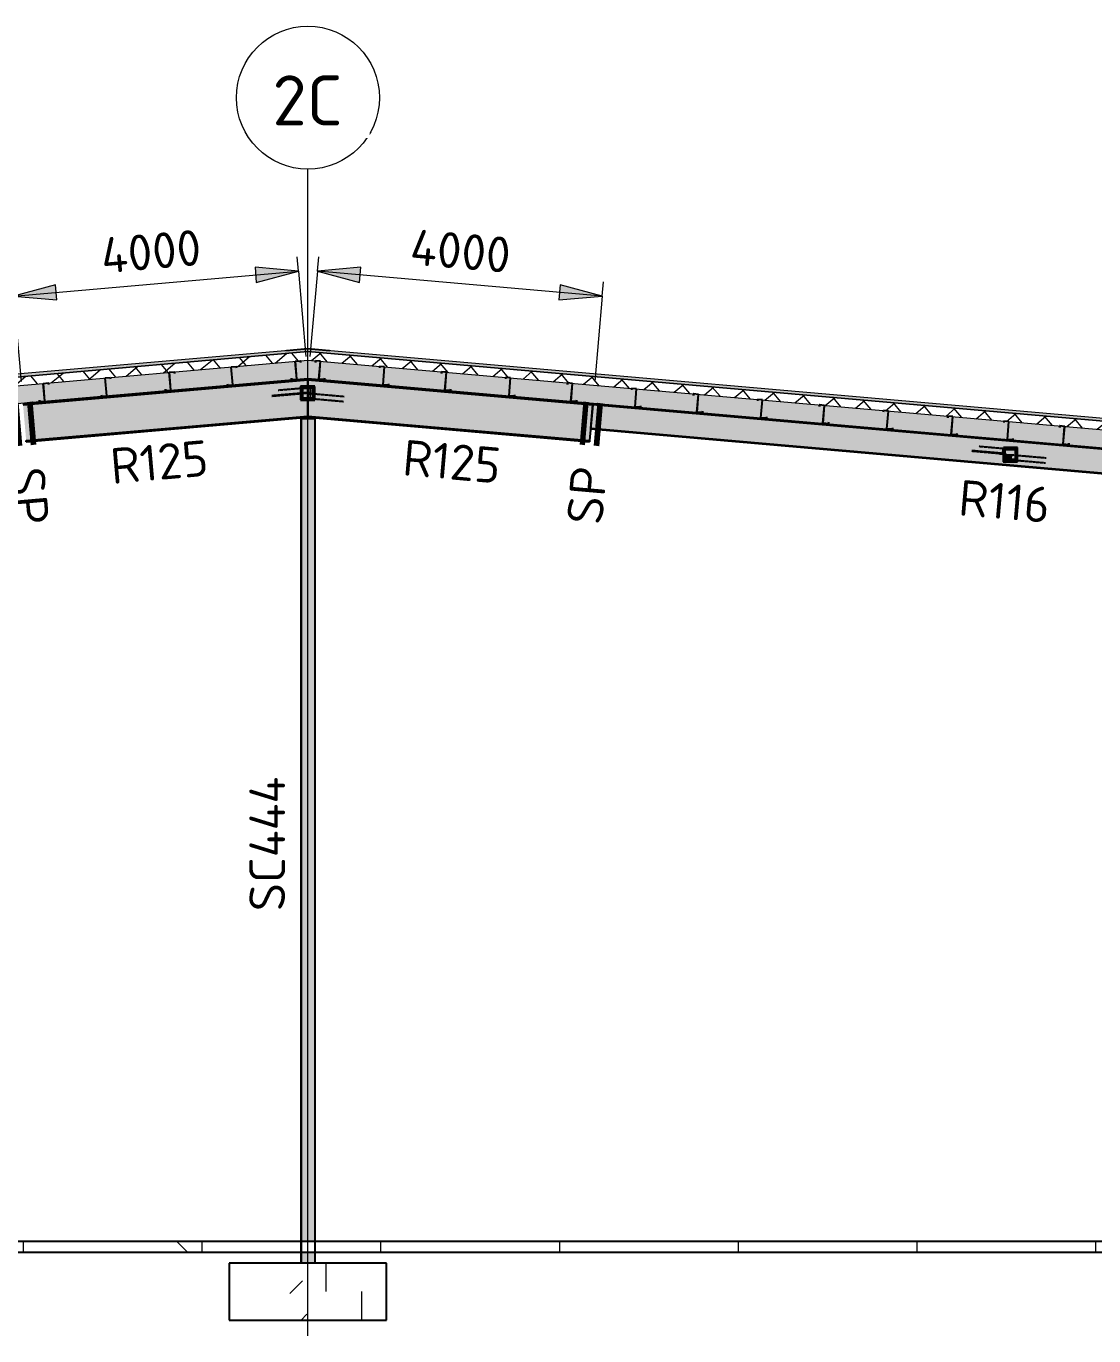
# Model space of a CAD drawing. Header units: millimetres. Extents: x 632 to 561478, y -3890 to 22200.
# Drawn here: x 472508 to 487442, y 3882 to 22200 of the extents above; entities that cross this region are included whole.
import ezdxf

# ---------------------------------------------------------------- set-up
doc = ezdxf.new("R2010")
doc.units = ezdxf.units.MM
doc.linetypes.add('Dash', pattern=[7, 5, -2])
doc.linetypes.add('Hidden Half', pattern=[3, 2, -1])
for name, color, linetype, lineweight in [('A-010-D_DIM', 211, 'Continuous', 13), ('A-010-D_DIM-200', 211, 'Continuous', 13), ('A-010-M_LINE', 90, 'Continuous', 13), ('A-230-H-FLOOR', 190, 'Continuous', 13), ('A-230-M_FLOOR', 192, 'Continuous', 13), ('A-270-M_ROOF', 132, 'Continuous', 13), ('S-160-M_FOUND', 171, 'Continuous', 13), ('S-160-MH_FOUND', 171, 'Hidden Half', 13), ('S-280-A_COLUMN', 171, 'Continuous', 18), ('S-280-A_STRUCT_FRAME', 2, 'Continuous', 18), ('S-280-M_COLUMN', 52, 'Continuous', 13), ('S-280-M_STRUCT_FRAME', 12, 'Continuous', 13), ('S-280-MH_COLUMN', 52, 'Hidden Half', 13), ('Z-000-T_TEXT', 131, 'Continuous', 25), ('Z-030-M_GRID', 191, 'Continuous', 13), ('Z-033_T_GRIDREF', 31, 'Continuous', 13), ('Z-230-A_LEVEL', 51, 'Continuous', 13)]:
    doc.layers.add(name, color=color, linetype=linetype, lineweight=lineweight)
doc.styles.add('ISOCPEUR_1', font='isocpeur.ttf', dxfattribs={"height": 700})
doc.styles.add('ISOCPEUR_2', font='isocpeur.ttf', dxfattribs={"height": 500})
doc.dimstyles.new('2_5___Arrow___Transparent', dxfattribs={"dimscale": 304.8, "dimtxt": 497.990588, "dimasz": 1.968504, "dimexe": 0.656168, "dimexo": 1.049869, "dimgap": 0.164042, "dimtad": 1, "dimdec": 0, "dimzin": 0, "dimdsep": 46, "dimtxsty": 'ISOCPEUR_2', "dimsah": 1, "dimcen": 0.09, "dimadec": 0, "dimazin": 0, "dimtfac": 1, "dimtdec": 4, "dimtix": 1, "dimtmove": 0, "dimatfit": 3, "dimfxl": 1, "dimtvp": 1, "dimtolj": 1, "dimtzin": 0, "dimlwd": 18, "dimlwe": 18, "dimarcsym": 2})

# ---------------------------------------------------------------- blocks, each defined once
blk = doc.blocks.new('Ridge Capping - Ridge Capping-1882401-S6_501-SECTION C9')
at = {"layer": 'A-270-M_ROOF', "lineweight": 5, "transparency": 33554432}
blk.add_hatch(color=253, dxfattribs=at).paths.add_polyline_path([(4332989, 17661), (4332981, 17665), (4332682, 17691), (4332383, 17665), (4332375, 17661), (4332682, 17688)])
at = {"layer": 'A-270-M_ROOF', "color": 53, "lineweight": 5}
for p, q in [((4332375, 17661), (4332682, 17688)), ((4332383, 17665), (4332375, 17661)), ((4332375, 17661), (4332375, 17661)), ((4332682, 17691), (4332383, 17665)), ((4332383, 17665), (4332383, 17665)), ((4332981, 17665), (4332682, 17691)), ((4332682, 17691), (4332682, 17691)), ((4332682, 17688), (4332989, 17661)), ((4332682, 17688), (4332682, 17688)), ((4332989, 17661), (4332981, 17665)), ((4332982, 17665), (4332981, 17665)), ((4332990, 17661), (4332989, 17661))]:
    blk.add_line(p, q, dxfattribs=at)
blk = doc.blocks.new('25021-APA-ZZ-ZZ-M3-AR-000001_V3_rvt-8-S6_501-SECTION C9')
at = {"layer": 'A-270-M_ROOF', "transparency": 33554432}
blk.add_hatch(color=9, dxfattribs=at).paths.add_polyline_path([(4352532, 15911), (4352532, 15952), (4332682, 17688), (4312832, 15952), (4312832, 15911), (4332682, 17648), (4352075, 15951)])
at = {"layer": 'A-270-M_ROOF', "lineweight": 5}
h = blk.add_hatch(dxfattribs=at)
h.set_pattern_fill('FP_22', angle=-135, style=0, pattern_type=2)
h.set_pattern_definition([(40, (4338702.65, -4e-06), (-192.8363, 229.8133), []), (130, (4338702.65, -4e-06), (-229.8133, -192.8363), [])])
h.paths.add_polyline_path([(4352532, 15791), (4352532, 15911), (4332682, 17648), (4312832, 15911), (4312832, 15791), (4332682, 17528), (4352075, 15831)])
at = {"layer": 'A-270-M_ROOF', "lineweight": 5, "transparency": 33554432}
blk.add_hatch(color=254, dxfattribs=at).paths.add_polyline_path([(4352532, 15540), (4352532, 15791), (4332682, 17528), (4312832, 15791), (4312832, 15540), (4332682, 17277), (4352427, 15549)])
at = {"layer": 'A-270-M_ROOF', "color": 53, "lineweight": 5}
for p, q in [((4332682, 17688), (4312832, 15952)), ((4332682, 17648), (4321737, 16691)), ((4321737, 16691), (4332682, 17648)), ((4352532, 15952), (4332682, 17688)), ((4332682, 17688), (4332682, 17688)), ((4352532, 15911), (4332682, 17648)), ((4332682, 17648), (4332682, 17648)), ((4332682, 17648), (4352532, 15911)), ((4332682, 17648), (4332682, 17648)), ((4312832, 15791), (4332682, 17528)), ((4332682, 17528), (4352532, 15791)), ((4322028, 16345), (4332682, 17277)), ((4332682, 17277), (4352532, 15540)), ((4332682, 17277), (4332682, 17277))]:
    blk.add_line(p, q, dxfattribs=at)
blk.add_blockref('Ridge Capping - Ridge Capping-1882401-S6_501-SECTION C9', (0, 0), dxfattribs=at)
blk = doc.blocks.new('NRP_Framing-Steel-Purlin Z - P916 - EZ250-24-4046592-S6_501-SECTION C9')
at = {"layer": 'S-280-M_STRUCT_FRAME', "color": 1, "lineweight": 25}
for p, q in [((4341634, 16745), (4341633, 16723)), ((4341634, 16745), (4341633, 16723)), ((4341705, 16739), (4341634, 16745)), ((4341705, 16739), (4341634, 16745)), ((4341683, 16490), (4341705, 16739)), ((4341683, 16490), (4341705, 16739)), ((4341759, 16483), (4341683, 16490)), ((4341759, 16483), (4341683, 16490)), ((4341690, 16614), (4341690, 16614)), ((4341761, 16505), (4341759, 16483)), ((4341761, 16505), (4341759, 16483))]:
    blk.add_line(p, q, dxfattribs=at)
blk = doc.blocks.new('NRP_Framing-Steel-Purlin Z - P916 - EZ250-24-4046602-S6_501-SECTION C9')
at = {"layer": 'S-280-M_STRUCT_FRAME', "color": 1, "lineweight": 25}
for p, q in [((4341631, 16745), (4341629, 16723)), ((4341631, 16745), (4341629, 16723)), ((4341634, 16745), (4341631, 16745)), ((4341634, 16745), (4341631, 16745)), ((4341680, 16490), (4341702, 16739)), ((4341680, 16490), (4341702, 16739)), ((4341683, 16490), (4341680, 16490)), ((4341683, 16490), (4341680, 16490)), ((4341690, 16614), (4341690, 16614)), ((4341758, 16505), (4341756, 16483)), ((4341758, 16505), (4341756, 16483))]:
    blk.add_line(p, q, dxfattribs=at)
blk = doc.blocks.new('NRP_Framing-Steel-Purlin Z - P916 - EZ250-24-4046591-S6_501-SECTION C9')
at = {"layer": 'S-280-M_STRUCT_FRAME', "color": 1, "lineweight": 25}
for p, q in [((4323659, 16739), (4323730, 16745)), ((4323659, 16739), (4323730, 16745)), ((4323681, 16490), (4323659, 16739)), ((4323681, 16490), (4323659, 16739)), ((4323730, 16745), (4323732, 16723)), ((4323730, 16745), (4323732, 16723)), ((4323604, 16505), (4323605, 16483)), ((4323604, 16505), (4323605, 16483)), ((4323605, 16483), (4323681, 16490)), ((4323605, 16483), (4323681, 16490)), ((4323674, 16614), (4323675, 16614))]:
    blk.add_line(p, q, dxfattribs=at)
blk = doc.blocks.new('NRP_Framing-Steel-Purlin Z - P916 - EZ250-24-4046601-S6_501-SECTION C9')
at = {"layer": 'S-280-M_STRUCT_FRAME', "color": 1, "lineweight": 25}
for p, q in [((4323684, 16490), (4323662, 16739)), ((4323684, 16490), (4323662, 16739)), ((4323730, 16745), (4323733, 16745)), ((4323730, 16745), (4323733, 16745)), ((4323733, 16745), (4323735, 16723)), ((4323733, 16745), (4323735, 16723)), ((4323607, 16505), (4323609, 16483)), ((4323607, 16505), (4323609, 16483)), ((4323674, 16614), (4323675, 16614)), ((4323681, 16490), (4323684, 16490)), ((4323681, 16490), (4323684, 16490))]:
    blk.add_line(p, q, dxfattribs=at)
blk = doc.blocks.new('NRP_Framing-Steel-Purlin Z - P916 - EZ250-24-V54-S6_501-SECTION C9')
at = {"layer": 'S-280-M_STRUCT_FRAME', "color": 1, "lineweight": 25}
for p, q in [((4332787, 17519), (4332785, 17497)), ((4332787, 17519), (4332785, 17497)), ((4332790, 17519), (4332787, 17519)), ((4332790, 17519), (4332787, 17519)), ((4332836, 17264), (4332858, 17513)), ((4332836, 17264), (4332858, 17513)), ((4332839, 17263), (4332836, 17264)), ((4332839, 17263), (4332836, 17264)), ((4332846, 17388), (4332845, 17388)), ((4332913, 17279), (4332911, 17257)), ((4332913, 17279), (4332911, 17257))]:
    blk.add_line(p, q, dxfattribs=at)
blk = doc.blocks.new('NRP_Framing-Steel-Purlin Z - P914 - EZ250-15-4048752-S6_501-SECTION C9')
at = {"layer": 'S-280-M_STRUCT_FRAME', "color": 150, "lineweight": 25}
for p, q in [((4342417, 16676), (4342415, 16656)), ((4342417, 16676), (4342415, 16656)), ((4342488, 16670), (4342417, 16676)), ((4342488, 16670), (4342417, 16676)), ((4342466, 16421), (4342488, 16670)), ((4342466, 16421), (4342488, 16670)), ((4342473, 16546), (4342472, 16546)), ((4342542, 16414), (4342466, 16421)), ((4342542, 16414), (4342466, 16421)), ((4342544, 16434), (4342542, 16414)), ((4342544, 16434), (4342542, 16414))]:
    blk.add_line(p, q, dxfattribs=at)
blk = doc.blocks.new('NRP_Framing-Steel-Purlin Z - P914 - EZ250-15-4048624-S6_501-SECTION C9')
at = {"layer": 'S-280-M_STRUCT_FRAME', "color": 150, "lineweight": 25}
for p, q in [((4322877, 16670), (4322947, 16676)), ((4322877, 16670), (4322947, 16676)), ((4322898, 16421), (4322877, 16670)), ((4322898, 16421), (4322877, 16670)), ((4322947, 16676), (4322949, 16656)), ((4322947, 16676), (4322949, 16656)), ((4322891, 16546), (4322892, 16546)), ((4322821, 16434), (4322823, 16414)), ((4322821, 16434), (4322823, 16414)), ((4322823, 16414), (4322898, 16421)), ((4322823, 16414), (4322898, 16421))]:
    blk.add_line(p, q, dxfattribs=at)
blk = doc.blocks.new('NRP_Column-Steel-SHS - SC444 - 200x200x6_0SHS-3926509-S6_501-SECTION C9')
at = {"layer": 'S-280-MH_COLUMN', "lineweight": 25}
for p, q in [((4332589, 16706), (4332589, 5200)), ((4332777, 16706), (4332777, 5200)), ((4332589, 5200), (4332589, 5050)), ((4332777, 5200), (4332777, 5050)), ((4332589, 5050), (4332589, 4900)), ((4332777, 5050), (4332777, 4900))]:
    blk.add_line(p, q, dxfattribs=at)
blk = doc.blocks.new('NRP_Foundation-Pad Footing Fibre _v2_ - PF3 - 2200 x 2200 x 800d-3893009-S6_501-SECTION C9')
at = {"layer": 'S-160-M_FOUND'}
h = blk.add_hatch(dxfattribs=at)
h.set_pattern_fill('FP_23', color=256, style=0, pattern_type=2)
h.set_pattern_definition([(45, (4338702.7, 0), (-1414.21, 0), [750, -3000]), (45, (4339702.7, 1000), (-1414.21, 0), [750, -3000]), (45, (4340702.7, -300), (-1414.21, 0), [250, -2000]), (90, (4340702.65, 500), (-500, 500), [500, -2000]), (315, (4340702.7, 1000), (0, 2828.43), [500, -3000]), (0, (4339702.7, 1000), (2000, 2000), [300, -1000]), (0, (4337202.7, 2000), (2000, 2000), [300, -2000])])
h.paths.add_polyline_path([(4331582, 4100), (4333782, 4100), (4333782, 4900), (4331582, 4900)])
at = {"layer": 'S-160-M_FOUND', "lineweight": 25}
for p, q in [((4333782, 4900), (4331582, 4900)), ((4331582, 4900), (4331582, 4100)), ((4333782, 4100), (4333782, 4900)), ((4331582, 4100), (4333782, 4100))]:
    blk.add_line(p, q, dxfattribs=at)
blk = doc.blocks.new('NRP_Framing-Steel-EA - RB725 - 75x75x8EA-3932805-S6_501-SECTION C9')
at = {"layer": 'S-280-M_STRUCT_FRAME', "linetype": 'Dash', "lineweight": 25}
h = blk.add_hatch(color=256, dxfattribs=at)
h.paths.add_polyline_path([(4342446, 16138), (4342452, 16211), (4342436, 16213), (4342436, 16205), (4342446, 16204), (4342440, 16138), (4342446, 16138)])
h.paths.add_polyline_path([(4342431, 16205), (4342431, 16213), (4342398, 16216), (4342397, 16208)])
h = blk.add_hatch(color=256, dxfattribs=at)
h.paths.add_polyline_path([(4342530, 16129), (4342530, 16133), (4342494, 16133)])
h.paths.add_polyline_path([(4342453, 16138), (4342530, 16138), (4342536, 16204), (4342452, 16211), (4342446, 16138)])
at = {"layer": 'S-280-M_STRUCT_FRAME', "lineweight": 25}
for p, q in [((4342398, 16216), (4342397, 16208)), ((4342397, 16208), (4342431, 16205)), ((4342431, 16213), (4342398, 16216)), ((4342452, 16211), (4342436, 16213)), ((4342436, 16205), (4342446, 16204)), ((4342446, 16204), (4342440, 16137)), ((4342446, 16137), (4342452, 16211)), ((4342452, 16211), (4342536, 16204)), ((4342530, 16129), (4342494, 16133))]:
    blk.add_line(p, q, dxfattribs=at)
at = {"layer": 'S-280-M_STRUCT_FRAME', "linetype": 'Dash', "lineweight": 25}
for p, q in [((4342436, 16213), (4342431, 16213)), ((4342431, 16205), (4342436, 16205)), ((4342440, 16137), (4342440, 16137)), ((4342440, 16137), (4342446, 16137)), ((4342446, 16137), (4342446, 16137)), ((4342493, 16133), (4342446, 16137)), ((4343001, 16088), (4342530, 16129)), ((4342536, 16204), (4343007, 16163))]:
    blk.add_line(p, q, dxfattribs=at)
blk = doc.blocks.new('NRP_Framing-Steel-EA - RB725 - 75x75x8EA-3935316-S6_501-SECTION C9')
at = {"layer": 'S-280-M_STRUCT_FRAME', "linetype": 'Dash', "lineweight": 25}
for points in [[(4332651, 17063), (4332670, 17065), (4332669, 17073), (4332650, 17071), (4332651, 17064)], [(4332670, 17065), (4332691, 17067), (4332691, 17075), (4332669, 17073)]]:
    blk.add_hatch(color=256, dxfattribs=at).paths.add_polyline_path(points)
for p, q in [((4332650, 17071), (4332178, 17030)), ((4332651, 17063), (4332178, 17022)), ((4332632, 17137), (4332263, 17105)), ((4332689, 17142), (4332633, 17137)), ((4332712, 17144), (4332690, 17142)), ((4332691, 17067), (4332724, 17070)), ((4332718, 17077), (4332692, 17075)), ((4332718, 17145), (4332712, 17144)), ((4332712, 17144), (4332718, 17077)), ((4332724, 17070), (4332718, 17145))]:
    blk.add_line(p, q, dxfattribs=at)
at = {"layer": 'S-280-M_STRUCT_FRAME', "lineweight": 25}
for p, q in [((4332669, 17073), (4332650, 17071)), ((4332670, 17065), (4332651, 17063)), ((4332692, 17075), (4332669, 17073)), ((4332669, 17073), (4332670, 17065)), ((4332670, 17065), (4332691, 17067))]:
    blk.add_line(p, q, dxfattribs=at)
blk = doc.blocks.new('NRP_Framing-Steel-EA - RB725 - 75x75x8EA-3964584-S6_501-SECTION C9')
at = {"layer": 'S-280-M_STRUCT_FRAME', "linetype": 'Dash', "lineweight": 25}
for p, q in [((4342403, 16291), (4342067, 16320)), ((4342348, 16221), (4341969, 16254)), ((4342349, 16229), (4341970, 16262)), ((4342349, 16229), (4342348, 16221)), ((4342348, 16221), (4342398, 16216)), ((4342398, 16224), (4342349, 16229)), ((4342403, 16291), (4342398, 16224)), ((4342409, 16291), (4342403, 16291)), ((4342403, 16216), (4342406, 16249)), ((4342406, 16250), (4342409, 16291))]:
    blk.add_line(p, q, dxfattribs=at)
blk = doc.blocks.new('NRP_Framing-Steel-EA - RB725 - 75x75x8EA-3934899-S6_501-SECTION C9')
at = {"layer": 'S-280-M_STRUCT_FRAME', "linetype": 'Dash', "lineweight": 25}
for p, q in [((4332669, 17067), (4332668, 17059)), ((4332668, 17059), (4332717, 17055)), ((4332723, 17063), (4332669, 17067)), ((4332717, 17055), (4332711, 16988)), ((4332717, 16988), (4332723, 17063)), ((4332723, 17063), (4333189, 17022)), ((4332711, 16988), (4332717, 16988)), ((4333182, 16947), (4332717, 16988))]:
    blk.add_line(p, q, dxfattribs=at)
blk = doc.blocks.new('Grid - NRP_Grid-Head-320187-S6_501-SECTION C9')
at = {"layer": 'Z-033_T_GRIDREF'}
blk.add_circle((4352682, 21200), 1000, dxfattribs=at)
blk = doc.blocks.new('DIMBLOCK31-S6_501-SECTION C9')
at = {"layer": 'A-010-D_DIM-200', "lineweight": 18}
for points in [[(476316, 18775), (475709, 18828), (475727, 18617)], [(472331, 18426), (472938, 18373), (472919, 18584)]]:
    blk.add_hatch(color=256, dxfattribs=at).paths.add_polyline_path(points)
for p, q in [((476316, 18775), (476298, 18974)), ((472331, 18426), (476316, 18775)), ((476316, 18775), (475709, 18828)), ((475709, 18828), (475727, 18617)), ((475727, 18617), (476316, 18775)), ((476316, 18775), (476420, 17579)), ((472331, 18426), (472314, 18626)), ((472919, 18584), (472331, 18426)), ((472938, 18373), (472919, 18584)), ((472331, 18426), (472938, 18373)), ((472331, 18426), (472436, 17230))]:
    blk.add_line(p, q, dxfattribs=at)
at = {"layer": 'A-010-D_DIM-200', "color": 0, "lineweight": 18, "insert": (473532, 19237), "char_height": 500, "width": 1758.29, "attachment_point": 1, "rotation": 5, "line_spacing_factor": 1.149209, "style": 'ISOCPEUR_2'}
blk.add_mtext('4000', dxfattribs=at)
blk = doc.blocks.new('DIMBLOCK32-S6_501-SECTION C9')
at = {"layer": 'A-010-D_DIM-200', "lineweight": 18}
for points in [[(476582, 18775), (477171, 18617), (477189, 18828)], [(480567, 18426), (479979, 18584), (479960, 18373)]]:
    blk.add_hatch(color=256, dxfattribs=at).paths.add_polyline_path(points)
for p, q in [((476582, 18775), (476600, 18974)), ((476582, 18775), (476478, 17579)), ((477189, 18828), (476582, 18775)), ((480567, 18426), (476582, 18775)), ((476582, 18775), (477171, 18617)), ((477171, 18617), (477189, 18828)), ((479979, 18584), (479960, 18373)), ((480567, 18426), (479979, 18584)), ((480567, 18426), (480585, 18626)), ((479960, 18373), (480567, 18426)), ((480567, 18426), (480463, 17230))]:
    blk.add_line(p, q, dxfattribs=at)
at = {"layer": 'A-010-D_DIM-200', "color": 0, "lineweight": 18, "insert": (477906, 19365), "char_height": 500, "width": 1758.29, "attachment_point": 1, "rotation": 355, "line_spacing_factor": 1.149209, "style": 'ISOCPEUR_2'}
blk.add_mtext('4000', dxfattribs=at)
blk = doc.blocks.new('NRP_Splice _v3_ - NRP_Splice-3209833-S6_501-SECTION C9')
at = {"layer": 'Z-000-T_TEXT', "lineweight": 70}
for p, q in [((4317182, 15965), (4317234, 15368)), ((4317182, 15965), (4317234, 15368)), ((4317381, 15983), (4317433, 15385)), ((4317433, 15385), (4317381, 15983))]:
    blk.add_line(p, q, dxfattribs=at)
blk = doc.blocks.new('NRP_Splice _v3_ - NRP_Splice-3927024-S6_501-SECTION C9')
at = {"layer": 'Z-000-T_TEXT', "lineweight": 70}
for p, q in [((4347983, 15983), (4347931, 15385)), ((4347983, 15983), (4347931, 15385)), ((4348183, 15965), (4348130, 15368)), ((4348130, 15368), (4348183, 15965))]:
    blk.add_line(p, q, dxfattribs=at)

msp = doc.modelspace()

# ---------------------------------------------------------------- hatches: boundary and pattern name
at = {"layer": 'A-230-H-FLOOR'}
h = msp.add_hatch(dxfattribs=at)
h.set_pattern_fill('FP_23', color=256, style=0, pattern_type=2)
h.set_pattern_definition([(45, (482469.5, 0), (-1414.214, 0), [750, -3000]), (45, (483469.5, 1000), (-1414.214, 0), [750, -3000]), (45, (484469.5, -300), (-1414.214, 0), [250, -2000]), (90, (484469.5, 500), (-500, 500), [500, -2000]), (315, (484469.5, 1000), (0, 2828.43), [500, -3000]), (0, (483469.5, 1000), (2000, 2000), [300, -1000]), (0, (480969.5, 2000), (2000, 2000), [300, -2000])])
h.paths.add_polyline_path([(496299.2, 5050), (496299.2, 5200), (456599.2, 5200), (456599.2, 5050), (492325.9, 5050)])
at = {"layer": 'S-280-M_COLUMN', "lineweight": 5}
h = msp.add_hatch(color=256, dxfattribs=at)
h.paths.add_polyline_path([(476354.4, 4900), (476364.6, 4900), (476364.6, 5050), (476349.6, 5050), (476351.6, 4900)])
h.paths.add_polyline_path([(476354.3, 5200), (476364.6, 5200), (476364.6, 16706), (476349.6, 16706), (476351.7, 5200)])
h = msp.add_hatch(color=256, dxfattribs=at)
h.paths.add_polyline_path([(476534.6, 4900), (476534.6, 5050), (476364.6, 5050), (476364.6, 4900)])
h.paths.add_polyline_path([(476364.6, 5200), (476534.6, 5200), (476534.6, 16706), (476364.6, 16706), (476364.6, 6899.5)])
h = msp.add_hatch(color=256, dxfattribs=at)
h.paths.add_polyline_path([(476548.5, 4900), (476549.6, 4900), (476547.6, 5050), (476534.6, 5050), (476534.6, 4900), (476548.4, 4900)])
h.paths.add_polyline_path([(476548.5, 5200), (476549.6, 5200), (476547.6, 16706), (476534.6, 16706), (476534.9, 5200), (476548.4, 5200)])
at = {"layer": 'S-280-M_STRUCT_FRAME', "lineweight": 5}
for points in [[(472464.6, 16902.7), (476449.2, 17251.3), (476449.2, 17267), (472463.2, 16918.3)], [(480433.7, 16902.7), (480435, 16918.3), (476449.2, 17267), (476449.2, 17251.3), (478262.4, 17092.7)], [(491895, 15905.9), (491895, 15915.7), (480435.6, 16918.2), (480435, 16908.5), (491895, 15905.9)], [(472509.7, 16387.3), (476449.2, 16732), (476449.2, 16747.6), (472508.3, 16402.8)], [(480388.6, 16387.3), (480389.9, 16402.8), (476449.2, 16747.6), (476449.2, 16732), (478262.4, 16573.3)], [(491865.2, 15564.9), (491866, 15574.6), (480405.8, 16577.2), (480405, 16567.6), (486700.5, 16016.8)]]:
    msp.add_hatch(color=256, dxfattribs=at).paths.add_polyline_path(points)
h = msp.add_hatch(color=256, dxfattribs=at)
h.paths.add_polyline_path([(472508.3, 16402.8), (476449.2, 16747.6), (476449.2, 16992.1), (476372.5, 16992.1), (476372.5, 17142.1), (476449.2, 17142.1), (476449.2, 17251.3), (472464.6, 16902.7), (472493.4, 16573.2)])
h.paths.add_polyline_path([(476423.3, 16997.1), (476449.2, 16997.1), (476449.2, 17066.2), (476417.5, 17063.5), (476416.8, 17071.4), (476449.2, 17075.1), (476449.2, 17137.1), (476377.5, 17137.1), (476377.5, 16997.1)])
h = msp.add_hatch(color=256, dxfattribs=at)
h.paths.add_polyline_path([(480389.9, 16402.8), (480433.7, 16902.7), (476449.2, 17251.3), (476449.2, 17142.1), (476522.5, 17142.1), (476522.5, 16992.1), (476449.2, 16992.1), (476449.2, 16747.6), (478262.4, 16589)])
h.paths.add_polyline_path([(476504.4, 16997.1), (476517.5, 16997.1), (476517.5, 17137.1), (476449.2, 17137.1), (476449.2, 17074.3), (476457.4, 17075), (476458.1, 17067), (476449.2, 17065.1), (476449.2, 16997.1), (476464.2, 16997.1)])
h = msp.add_hatch(color=256, dxfattribs=at)
h.paths.add_polyline_path([(476522.5, 16992.1), (476522.5, 17142.1), (476372.5, 17142.1), (476372.5, 16992.1), (476504.4, 16992.1)])
h.paths.add_polyline_path([(476377.5, 16997.1), (476377.5, 17137.1), (476517.5, 17137.1), (476517.5, 16997.1), (476504.4, 16997.1)])
h = msp.add_hatch(color=256, dxfattribs=at)
h.paths.add_polyline_path([(491866, 15574.6), (491895, 15905.9), (480434.8, 16908.6), (480405.8, 16577.2), (491857.6, 15575.3)])
h.paths.add_polyline_path([(486296.5, 16129.4), (486260.5, 16132.6), (486197.5, 16132.6), (486197.5, 16205.3), (486163.9, 16208.3), (486164.6, 16216.2), (486197.5, 16213.4), (486197.5, 16282.6), (486347.5, 16282.6), (486347.5, 16132.6), (486296.8, 16132.6)])
h.paths.add_polyline_path([(486206.7, 16137.6), (486212.5, 16204), (486202.5, 16204), (486202.5, 16137.6), (486206.7, 16137.6)])
h.paths.add_polyline_path([(486297.2, 16137.6), (486342.5, 16137.6), (486342.5, 16277.6), (486202.5, 16277.6), (486202.5, 16212.9), (486303.1, 16204.1)])
h = msp.add_hatch(color=256, dxfattribs=at)
h.paths.add_polyline_path([(486347.5, 16132.6), (486347.5, 16282.6), (486197.5, 16282.6), (486197.5, 16132.6)])
h.paths.add_polyline_path([(486202.5, 16137.6), (486202.5, 16277.6), (486342.5, 16277.6), (486342.5, 16137.6)])

# ---------------------------------------------------------------- linework, layer by layer
at = {"layer": 'A-010-M_LINE', "lineweight": 25}
for p, q in [((476449.2, 17249.9), (476448.3, 17259.8)), ((476449.1, 17249.9), (476449.9, 17259.8)), ((480433.8, 16901.3), (480434.7, 16911.2))]:
    msp.add_line(p, q, dxfattribs=at)
at = {"layer": 'A-230-M_FLOOR', "lineweight": 25}
for p, q in [((496299.2, 5200), (456599.2, 5200)), ((456599.2, 5050), (496299.2, 5050))]:
    msp.add_line(p, q, dxfattribs=at)
at = {"layer": 'S-280-M_COLUMN', "lineweight": 25}
for p, q in [((476349.6, 16706), (476349.6, 5200)), ((476349.6, 16706), (476364.6, 16706)), ((476534.6, 16706), (476364.6, 16706)), ((476534.6, 16706), (476549.6, 16706)), ((476549.6, 5200), (476549.6, 16706)), ((476349.6, 5050), (476349.6, 4900)), ((476549.6, 4900), (476549.6, 5050))]:
    msp.add_line(p, q, dxfattribs=at)
at = {"layer": 'S-280-M_STRUCT_FRAME', "lineweight": 25}
for p, q in [((472463.2, 16918.3), (476449.2, 17267)), ((472464.6, 16902.7), (476449.2, 17251.3)), ((476449.2, 17267), (480435, 16918.3)), ((476449.2, 17267), (476449.2, 17251.3)), ((476449.2, 17251.3), (476449.2, 17267)), ((476449.2, 17251.3), (480433.7, 16902.7)), ((476449.2, 17251.3), (476449.2, 17142.1)), ((476449.2, 17142.1), (476449.2, 17251.3)), ((476522.5, 17142.1), (476372.5, 17142.1)), ((476372.5, 17142.1), (476372.5, 16992.1)), ((476377.5, 17137.1), (476517.5, 17137.1)), ((476377.5, 16997.1), (476377.5, 17137.1)), ((476449.2, 17137.1), (476449.2, 17075.1)), ((476449.2, 17075.1), (476449.2, 17137.1)), ((476449.2, 17066.2), (476449.2, 16997.1)), ((476449.2, 16997.1), (476449.2, 17066.2)), ((476517.5, 17137.1), (476517.5, 16997.1)), ((476522.5, 16992.1), (476522.5, 17142.1)), ((476372.5, 16992.1), (476522.5, 16992.1)), ((476517.5, 16997.1), (476377.5, 16997.1)), ((476449.2, 16992.1), (476449.2, 16747.7)), ((476449.2, 16747.6), (476449.2, 16992.1)), ((480433.7, 16902.7), (480389.9, 16402.8)), ((480405.8, 16577.2), (480434.8, 16908.6)), ((480435, 16918.3), (480433.7, 16902.7)), ((480434.8, 16908.6), (480435.6, 16918.2)), ((480434.8, 16908.6), (491895, 15905.9)), ((480435.6, 16918.2), (491895.9, 15915.6)), ((472508.3, 16402.8), (476449.2, 16747.6)), ((472509.7, 16387.3), (476449.2, 16732)), ((476449.2, 16747.6), (480389.9, 16402.8)), ((476449.2, 16747.6), (476449.2, 16732)), ((476449.2, 16732), (476449.2, 16747.6)), ((476449.2, 16732), (480388.6, 16387.3)), ((480405, 16567.6), (480405.8, 16577.2)), ((480405, 16567.6), (491865.2, 15564.9)), ((480405.8, 16577.2), (491866, 15574.6)), ((472509.7, 16387.3), (472508.3, 16402.8)), ((480389.9, 16402.8), (480388.6, 16387.3)), ((486347.5, 16282.6), (486197.5, 16282.6)), ((486197.5, 16282.6), (486197.5, 16132.6)), ((486197.5, 16132.6), (486347.5, 16132.6)), ((486202.5, 16277.6), (486342.5, 16277.6)), ((486202.5, 16137.6), (486202.5, 16277.6)), ((486342.5, 16137.6), (486202.5, 16137.6)), ((486342.5, 16277.6), (486342.5, 16137.6)), ((486347.5, 16132.6), (486347.5, 16282.6))]:
    msp.add_line(p, q, dxfattribs=at)
at = {"layer": 'S-280-M_STRUCT_FRAME', "linetype": 'Dash', "lineweight": 25}
for p, q in [((476547.5, 17167.1), (476347.5, 17167.1)), ((476347.5, 17167.1), (476347.5, 16967.1)), ((476541.5, 17161.1), (476353.5, 17161.1)), ((476353.5, 17161.1), (476353.5, 16973.1)), ((476449.2, 17142.1), (476449.2, 17137.2)), ((476449.2, 17137.2), (476449.2, 17142.1)), ((476449.2, 17075), (476449.2, 17066.3)), ((476449.2, 17066.3), (476449.2, 17075)), ((476541.5, 16973.1), (476541.5, 17161.1)), ((476547.5, 16967.1), (476547.5, 17167.1)), ((476347.5, 16967.1), (476547.5, 16967.1)), ((476353.5, 16973.1), (476541.5, 16973.1)), ((476449.2, 16997.1), (476449.2, 16992.2)), ((476449.2, 16992.2), (476449.2, 16997.1)), ((486372.5, 16307.6), (486172.5, 16307.6)), ((486172.5, 16307.6), (486172.5, 16107.6)), ((486372.5, 16107.6), (486372.5, 16307.6)), ((486366.5, 16301.6), (486178.5, 16301.6)), ((486178.5, 16301.6), (486178.5, 16113.6)), ((486366.5, 16113.6), (486366.5, 16301.6)), ((486172.5, 16107.6), (486372.5, 16107.6)), ((486178.5, 16113.6), (486366.5, 16113.6))]:
    msp.add_line(p, q, dxfattribs=at)
at = {"layer": 'S-280-MH_COLUMN', "lineweight": 25}
for p, q in [((476349.6, 5200), (476349.6, 5050)), ((476549.6, 5050), (476549.6, 5200))]:
    msp.add_line(p, q, dxfattribs=at)
at = {"layer": 'Z-030-M_GRID'}
msp.add_line((476449.2, 3882), (476449.2, 20200), dxfattribs=at)
at = {"layer": 'Z-230-A_LEVEL'}
msp.add_line((447830.3, 5200), (503069.7, 5200), dxfattribs=at)

# ---------------------------------------------------------------- block references
at = {"color": 10, "lineweight": 5}
msp.add_blockref('25021-APA-ZZ-ZZ-M3-AR-000001_V3_rvt-8-S6_501-SECTION C9', (-3856233.1, 0), dxfattribs=at)
at = {"layer": 'S-160-MH_FOUND', "lineweight": 25}
msp.add_blockref('NRP_Foundation-Pad Footing Fibre _v2_ - PF3 - 2200 x 2200 x 800d-3893009-S6_501-SECTION C9', (-3856233.1, 0), dxfattribs=at)
at = {"layer": 'S-280-M_STRUCT_FRAME', "color": 150, "lineweight": 25}
for name, p in [('NRP_Framing-Steel-Purlin Z - P914 - EZ250-15-4048624-S6_501-SECTION C9', (-3847500.1, 764)), ('NRP_Framing-Steel-Purlin Z - P914 - EZ250-15-4048752-S6_501-SECTION C9', (-3864966.2, 764)), ('NRP_Framing-Steel-Purlin Z - P914 - EZ250-15-4048624-S6_501-SECTION C9', (-3849262.4, 609.9)), ('NRP_Framing-Steel-Purlin Z - P914 - EZ250-15-4048752-S6_501-SECTION C9', (-3863203.9, 609.9)), ('NRP_Framing-Steel-Purlin Z - P914 - EZ250-15-4048752-S6_501-SECTION C9', (-3861441.6, 455.7)), ('NRP_Framing-Steel-Purlin Z - P914 - EZ250-15-4048752-S6_501-SECTION C9', (-3859679.3, 301.5)), ('NRP_Framing-Steel-Purlin Z - P914 - EZ250-15-4048752-S6_501-SECTION C9', (-3857917.1, 147.3)), ('NRP_Framing-Steel-Purlin Z - P914 - EZ250-15-4048752-S6_501-SECTION C9', (-3856233.1, 0))]:
    msp.add_blockref(name, p, dxfattribs=at)
at = {"layer": 'S-280-M_STRUCT_FRAME', "color": 1, "lineweight": 25}
for name, p in [('NRP_Framing-Steel-Purlin Z - P916 - EZ250-24-4046591-S6_501-SECTION C9', (-3847388.5, 773.8)), ('NRP_Framing-Steel-Purlin Z - P916 - EZ250-24-4046601-S6_501-SECTION C9', (-3847388.5, 773.8)), ('NRP_Framing-Steel-Purlin Z - P916 - EZ250-24-V54-S6_501-SECTION C9', (-3856233.1, 0)), ('NRP_Framing-Steel-Purlin Z - P916 - EZ250-24-4046592-S6_501-SECTION C9', (-3865077.8, 773.8)), ('NRP_Framing-Steel-Purlin Z - P916 - EZ250-24-4046591-S6_501-SECTION C9', (-3849150.8, 619.6)), ('NRP_Framing-Steel-Purlin Z - P916 - EZ250-24-4046601-S6_501-SECTION C9', (-3849150.8, 619.6)), ('NRP_Framing-Steel-Purlin Z - P916 - EZ250-24-4046602-S6_501-SECTION C9', (-3863315.5, 619.6)), ('NRP_Framing-Steel-Purlin Z - P916 - EZ250-24-4046592-S6_501-SECTION C9', (-3863315.5, 619.6)), ('NRP_Framing-Steel-Purlin Z - P916 - EZ250-24-4046591-S6_501-SECTION C9', (-3850913.1, 465.4)), ('NRP_Framing-Steel-Purlin Z - P916 - EZ250-24-4046601-S6_501-SECTION C9', (-3850913.1, 465.4)), ('NRP_Framing-Steel-Purlin Z - P916 - EZ250-24-4046602-S6_501-SECTION C9', (-3861553.2, 465.4)), ('NRP_Framing-Steel-Purlin Z - P916 - EZ250-24-4046592-S6_501-SECTION C9', (-3861553.2, 465.4)), ('NRP_Framing-Steel-Purlin Z - P916 - EZ250-24-4046602-S6_501-SECTION C9', (-3859790.9, 311.3)), ('NRP_Framing-Steel-Purlin Z - P916 - EZ250-24-4046592-S6_501-SECTION C9', (-3859790.9, 311.3)), ('NRP_Framing-Steel-Purlin Z - P916 - EZ250-24-4046602-S6_501-SECTION C9', (-3858028.7, 157.1)), ('NRP_Framing-Steel-Purlin Z - P916 - EZ250-24-4046592-S6_501-SECTION C9', (-3858028.7, 157.1)), ('NRP_Framing-Steel-Purlin Z - P916 - EZ250-24-4046602-S6_501-SECTION C9', (-3856233.1, 0)), ('NRP_Framing-Steel-Purlin Z - P916 - EZ250-24-4046592-S6_501-SECTION C9', (-3856233.1, 0)), ('NRP_Framing-Steel-Purlin Z - P916 - EZ250-24-4046602-S6_501-SECTION C9', (-3854667.7, -137)), ('NRP_Framing-Steel-Purlin Z - P916 - EZ250-24-4046592-S6_501-SECTION C9', (-3854667.7, -137))]:
    msp.add_blockref(name, p, dxfattribs=at)
at = {"layer": 'S-280-M_STRUCT_FRAME', "linetype": 'Dash', "lineweight": 25}
for name in ['NRP_Framing-Steel-EA - RB725 - 75x75x8EA-3935316-S6_501-SECTION C9', 'NRP_Framing-Steel-EA - RB725 - 75x75x8EA-3934899-S6_501-SECTION C9', 'NRP_Framing-Steel-EA - RB725 - 75x75x8EA-3964584-S6_501-SECTION C9', 'NRP_Framing-Steel-EA - RB725 - 75x75x8EA-3932805-S6_501-SECTION C9']:
    msp.add_blockref(name, (-3856233.1, 0), dxfattribs=at)
at = {"layer": 'S-280-MH_COLUMN', "lineweight": 25}
msp.add_blockref('NRP_Column-Steel-SHS - SC444 - 200x200x6_0SHS-3926509-S6_501-SECTION C9', (-3856233.1, 0), dxfattribs=at)
at = {"layer": 'Z-000-T_TEXT', "lineweight": 70}
for name, p in [('NRP_Splice _v3_ - NRP_Splice-3209833-S6_501-SECTION C9', (-3844820.2, 960.6)), ('NRP_Splice _v3_ - NRP_Splice-3927024-S6_501-SECTION C9', (-3867646.1, 960.6))]:
    msp.add_blockref(name, p, dxfattribs=at)
at = {"layer": 'Z-033_T_GRIDREF'}
msp.add_blockref('Grid - NRP_Grid-Head-320187-S6_501-SECTION C9', (-3876233.1, 0), dxfattribs=at)

# ---------------------------------------------------------------- texts
at = {"layer": 'S-280-A_COLUMN', "lineweight": 13, "insert": (475629.6, 9821.1), "char_height": 500, "width": 2356.961, "attachment_point": 1, "rotation": 90, "style": 'ISOCPEUR_2'}
msp.add_mtext('SC444', dxfattribs=at)
at = {"layer": 'S-280-A_STRUCT_FRAME', "lineweight": 13, "char_height": 500, "attachment_point": 1, "style": 'ISOCPEUR_2'}
for s, insert, width, rotation in [('R125', (473665.9, 16294.1), 1651.476, 5), ('R125', (477802.9, 16419.1), 1651.476, 355), ('R116', (485579.4, 15858.8), 1523.206, 355)]:
    msp.add_mtext(s, dxfattribs=dict(at, insert=insert, width=width, rotation=rotation))
at = {"layer": 'Z-000-T_TEXT', "char_height": 500, "width": 962.025, "attachment_point": 1, "style": 'ISOCPEUR_2'}
for insert, rotation in [((472761.2, 16050.3), 275), ((480067.9, 15259.3), 85)]:
    msp.add_mtext('SP', dxfattribs=dict(at, insert=insert, rotation=rotation))

# ---------------------------------------------------------------- dimensions: what is measured, and where the dimension line sits
at = {"layer": 'A-010-D_DIM', "lineweight": 18}
for base, p1, p2, angle, picture, middle in [((476315.7, 18774.9), (472463.5, 16911.2), (476448.3, 17259.8), 5, 'DIMBLOCK31-S6_501-SECTION C9', (474297.2, 18899.5)), ((476582.5, 18774.9), (480434.7, 16911.2), (476449.9, 17259.8), 355, 'DIMBLOCK32-S6_501-SECTION C9', (478601, 18899.5))]:
    dim = msp.add_linear_dim(base=base, p1=p1, p2=p2, angle=angle, dimstyle='2_5___Arrow___Transparent', override={"dimpost": '<>', "dimfxl": 4000}, dxfattribs=at)
    dim.commit()
    dim.dimension.update_dxf_attribs({"geometry": picture, "text_midpoint": middle})

# ---------------------------------------------------------------- next in the draw order: texts
at = {"layer": 'Z-033_T_GRIDREF', "insert": (475952.9, 21512.1), "char_height": 700, "width": 1186.497, "attachment_point": 1, "style": 'ISOCPEUR_1', "bg_fill": 3, "box_fill_scale": 1.25, "bg_fill_color": 256, "bg_fill_true_color": 13158600, "bg_fill_transparency": 0}
msp.add_mtext('2C', dxfattribs=at)

doc.saveas('drawing.dxf')
